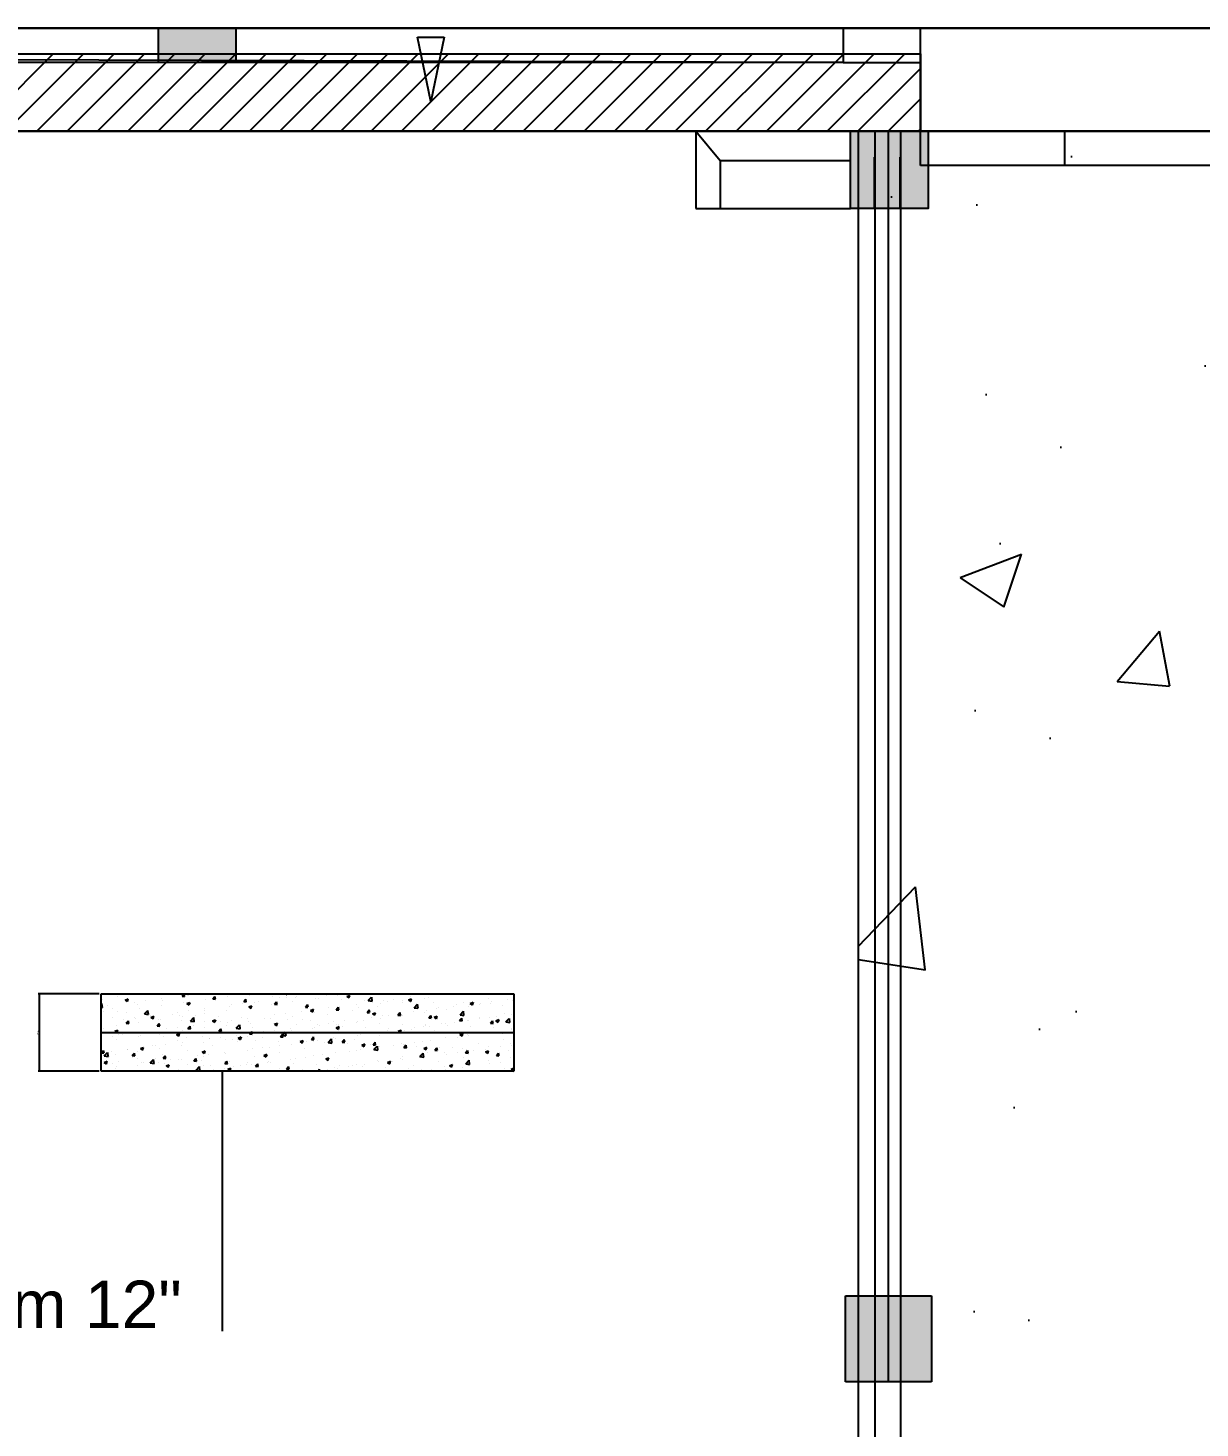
# Model space of a CAD drawing. Header units: inches. Extents: x -90 to 2036, y -33 to 3377.
# Drawn here: x 1428.1 to 1696.4, y 3057.1 to 3377.5 of the extents above; entities that cross this region are included whole.
import ezdxf

# ---------------------------------------------------------------- set-up
doc = ezdxf.new("R2010")
doc.units = ezdxf.units.IN
doc.header["$MEASUREMENT"] = 0
doc.layers.get('0').update_dxf_attribs({"color": 8, "linetype": 'CONTINUOUS'})
doc.layers.add('First floor Utility', color=69, linetype='CONTINUOUS')
doc.styles.add('style2', font='arial.ttf', dxfattribs={"height": 9})
doc.styles.add('style5', font='ARIALN.TTF')

msp = doc.modelspace()

# ---------------------------------------------------------------- hatches: boundary and pattern name
h = msp.add_hatch()
h.set_pattern_fill('AR-CONC', color=8, scale=0.787402, style=0)
h.set_pattern_definition([(50, (-683.26, -2338.07), (143.4525, -12.5505), [15, -165]), (355, (-683.26, -2338.07), (-27.7503, 150.4383), [12, -132]), (100.451, (-671.3, -2339.11), (115.7028, 137.8872), [12.748, -140.2283]), (46.1842, (-683.26, -2298.07), (213.448, -33.104), [22.5, -247.5]), (96.6356, (-665.47, -2300.83), (186.9325, 194.823), [19.122, -210.3425]), (351.184, (-683.26, -2298.07), (186.933, 194.823), [18, -198]), (21, (-663.26, -2308.07), (119.3818, -80.524), [15, -165]), (326, (-663.26, -2308.07), (48.663, 145.03), [12, -132]), (71.4514, (-653.31, -2314.78), (168.0445, 64.5062), [12.748, -140.2283]), (37.5, (-683.257, -2338.067), (2.43197, 66.57877), [0, -130.4, 0, -134, 0, -132.5]), (7.5, (-683.26, -2338.07), (52.6139, 78.88234), [0, -76.4, 0, -127.4, 0, -50.5]), (327.5, (-727.857, -2338.067), (106.76425, -4.5108), [0, -50, 0, -156, 0, -207]), (317.5, (-747.86, -2338.07), (116.6372, 20.0209), [0, -65, 0, -103.6, 0, -147])])
h.paths.add_polyline_path([(1941, 3353.84), (1618.14, 3353.84), (1618.14, 2800.9), (1941, 2800.9)])
at = {"layer": 'First floor Utility', "linetype": 'Continuous'}
for points in [[(1457.97, 3377.45), (1457.97, 3369.57), (1475.68, 3369.57), (1475.68, 3377.45)], [(1634.13, 3353.83), (1616.41, 3353.83), (1616.41, 3336.12), (1634.13, 3336.12)], [(1615.21, 3087.35), (1615.21, 3067.66), (1634.9, 3067.66), (1634.9, 3087.35)], [(1615.21, 3087.35), (1615.21, 3067.66), (1634.9, 3067.66), (1634.9, 3087.35)]]:
    msp.add_hatch(color=253, dxfattribs=at).paths.add_polyline_path(points)

# ---------------------------------------------------------------- linework, layer by layer
at = {"color": 8}
for p, q in [((1618.14, 3353.84, -186.52), (1618.14, 2800.9, -186.52)), ((1618.14, 3353.84, -187.73), (1618.14, 2800.9, -187.73)), ((1618.14, 3353.84, -188.94), (1618.14, 2800.9, -188.94)), ((1618.14, 3353.84, -190.16), (1618.14, 2800.9, -190.16)), ((1618.14, 3353.84, -191.37), (1618.14, 2800.9, -191.37)), ((1618.14, 3353.84, -192.58), (1618.14, 2800.9, -192.58)), ((1618.14, 3353.84, -193.79), (1618.14, 2800.9, -193.79)), ((1618.14, 3353.84, -195.01), (1618.14, 2800.9, -195.01)), ((1618.14, 3353.84, -196.22), (1618.14, 2800.9, -196.22)), ((1941, 3353.84, 9.7), (1618.14, 3353.84, 9.7))]:
    msp.add_line(p, q, dxfattribs=at)
for elevation in [-185.31, -196.85, -185.31, -196.85]:
    msp.add_lwpolyline([(1618.14, 2800.9), (1941, 2800.9), (1941, 3353.84), (1618.14, 3353.84)], close=True, dxfattribs=dict(at, elevation=elevation))
at = {"layer": 'First floor Utility', "color": 253, "linetype": 'Continuous'}
for p, q in [((17.69, 3377.46, -409.45), (1964.62, 3377.46, -409.45)), ((1002.24, 3377.45, -409.45), (1941, 3377.45, -409.45)), ((1400.22, 3377.45, -409.45), (1614.71, 3377.45, -409.45)), ((1457.97, 3377.45, -409.45), (1475.68, 3377.45, -409.45)), ((1457.97, 3369.57, -409.45), (1457.97, 3377.45, -409.45)), ((1475.68, 3377.45, -409.45), (1475.68, 3369.57, -409.45)), ((1614.71, 3377.45, -409.45), (1614.71, 3369.57, -409.45)), ((1632.43, 3353.83, -409.45), (1632.43, 3377.45, -409.45)), ((1520.36, 3360.65, -409.45), (1517.31, 3375.35, -409.45)), ((1517.31, 3375.35, -409.45), (1523.4, 3375.35, -409.45)), ((1523.4, 3375.35, -409.45), (1520.36, 3360.65, -409.45)), ((47.22, 3371.54, -409.45), (1632.43, 3371.54, -409.45)), ((984.52, 3371.54, -409.45), (1632.43, 3369.57, -409.45)), ((1416.2, 3353.84, -409.45), (1433.91, 3371.55, -409.45)), ((1423.16, 3353.84, -409.45), (1440.87, 3371.55, -409.45)), ((1430.12, 3353.84, -409.45), (1447.83, 3371.55, -409.45)), ((1437.08, 3353.84, -409.45), (1454.79, 3371.55, -409.45)), ((1444.04, 3353.84, -409.45), (1461.75, 3371.55, -409.45)), ((1451, 3353.84, -409.45), (1468.71, 3371.55, -409.45)), ((1457.96, 3353.84, -409.45), (1475.67, 3371.55, -409.45)), ((1464.92, 3353.84, -409.45), (1482.63, 3371.55, -409.45)), ((1471.88, 3353.84, -409.45), (1489.59, 3371.55, -409.45)), ((1478.84, 3353.84, -409.45), (1496.55, 3371.55, -409.45)), ((1485.8, 3353.84, -409.45), (1503.51, 3371.55, -409.45)), ((1492.76, 3353.84, -409.45), (1510.47, 3371.55, -409.45)), ((1499.71, 3353.84, -409.45), (1517.42, 3371.55, -409.45)), ((1506.67, 3353.84, -409.45), (1524.38, 3371.55, -409.45)), ((1513.63, 3353.84, -409.45), (1531.34, 3371.55, -409.45)), ((1520.59, 3353.84, -409.45), (1538.3, 3371.55, -409.45)), ((1527.55, 3353.84, -409.45), (1545.26, 3371.55, -409.45)), ((1534.51, 3353.84, -409.45), (1552.22, 3371.55, -409.45)), ((1541.47, 3353.84, -409.45), (1559.18, 3371.55, -409.45)), ((1548.43, 3353.84, -409.45), (1566.14, 3371.55, -409.45)), ((1555.39, 3353.84, -409.45), (1573.1, 3371.55, -409.45)), ((1562.35, 3353.84, -409.45), (1580.06, 3371.55, -409.45)), ((1569.31, 3353.84, -409.45), (1587.02, 3371.55, -409.45)), ((1576.27, 3353.84, -409.45), (1593.98, 3371.55, -409.45)), ((1583.23, 3353.84, -409.45), (1600.94, 3371.55, -409.45)), ((1590.19, 3353.84, -409.45), (1607.9, 3371.55, -409.45)), ((1597.15, 3353.84, -409.45), (1614.86, 3371.55, -409.45)), ((1604.11, 3353.84, -409.45), (1621.82, 3371.55, -409.45)), ((1611.07, 3353.84, -409.45), (1628.78, 3371.55, -409.45)), ((1632.43, 3371.54, -409.45), (1632.43, 3353.83, -409.45)), ((1614.71, 3369.57, -409.45), (1400.22, 3369.57, -409.45)), ((1475.68, 3369.57, -409.45), (1457.97, 3369.57, -409.45)), ((1614.71, 3369.57, -409.45), (1632.43, 3369.57, -409.45)), ((1618.03, 3353.84, -409.45), (1632.37, 3368.17, -409.45)), ((1624.99, 3353.84, -409.45), (1632.37, 3361.22, -409.45)), ((1520.36, 3360.65, -409.45), (1520.36, 3360.65, -409.45)), ((47.22, 3353.84, -409.45), (1941, 3353.84, -409.45)), ((1632.43, 3353.83, -409.45), (47.22, 3353.83, -409.45)), ((1580.98, 3353.83, -409.45), (1580.98, 3336.12, -409.45)), ((1616.41, 3353.83, -409.45), (1580.98, 3353.83, -409.45)), ((1580.98, 3353.83, -409.45), (1586.56, 3347.17, -409.45)), ((1616.41, 3336.12, -409.45), (1616.41, 3353.83, -409.45)), ((1622.04, 2927.08, -409.45), (1622.04, 3353.83, -409.45)), ((1625.05, 3067.89, -409.45), (1625.05, 3353.83, -409.45)), ((1627.94, 2927.08, -409.45), (1627.94, 3353.83, -409.45)), ((1631.95, 3353.84, -409.45), (1632.37, 3354.26, -409.45)), ((1632.43, 3353.83, -409.45), (1769.28, 3353.83, -409.45)), ((1632.43, 3345.96, -409.45), (1632.43, 3353.83, -409.45)), ((1665.42, 3345.96, -409.45), (1665.42, 3353.83, -409.45)), ((1586.56, 3347.17, -409.45), (1616.41, 3347.17, -409.45)), ((1586.56, 3347.17, -409.45), (1586.56, 3336.12, -409.45)), ((1621.86, 3336.12, -409.45), (1621.86, 3347.93, -409.45)), ((1627.76, 3336.12, -409.45), (1627.76, 3347.93, -409.45)), ((1769.28, 3345.96, -409.45), (1632.43, 3345.96, -409.45)), ((1580.98, 3336.12, -409.45), (1616.41, 3336.12, -409.45)), ((1444.4, 3156.45, -409.45), (1430.48, 3156.45, -409.45)), ((1430.72, 3156.21, -409.45), (1430.72, 3138.97, -409.45)), ((1444.87, 3156.45, -409.45), (1539.36, 3156.45, -409.45)), ((1444.87, 3138.73, -409.45), (1444.87, 3156.45, -409.45)), ((1450.84, 3156.17, -409.45), (1450.84, 3156.17, -409.45)), ((1453.73, 3156.41, -409.45), (1453.73, 3156.41, -409.45)), ((1456.89, 3156.45, -409.45), (1456.91, 3156.45, -409.45)), ((1456.92, 3156.44, -409.45), (1456.92, 3156.45, -409.45)), ((1463.38, 3155.88, -409.45), (1463.85, 3156.44, -409.45)), ((1463.38, 3155.88, -409.45), (1463.97, 3155.83, -409.45)), ((1463.98, 3155.82, -409.45), (1463.87, 3156.44, -409.45)), ((1464.68, 3155.98, -409.45), (1464.68, 3155.98, -409.45)), ((1464.97, 3156.14, -409.45), (1464.97, 3156.14, -409.45)), ((1470.44, 3155.26, -409.45), (1470.91, 3155.83, -409.45)), ((1471.04, 3155.21, -409.45), (1470.92, 3155.82, -409.45)), ((1473.63, 3156.32, -409.45), (1473.63, 3156.32, -409.45)), ((1473.72, 3155.83, -409.45), (1473.72, 3155.83, -409.45)), ((1478.88, 3156.1, -409.45), (1478.88, 3156.1, -409.45)), ((1484.14, 3155.88, -409.45), (1484.14, 3155.88, -409.45)), ((1487.15, 3156.45, -409.45), (1487.41, 3156.27, -409.45)), ((1487.43, 3156.26, -409.45), (1487.49, 3156.45, -409.45)), ((1489.66, 3155.85, -409.45), (1489.66, 3155.85, -409.45)), ((1493.39, 3156.34, -409.45), (1493.39, 3156.34, -409.45)), ((1495.98, 3156.45, -409.45), (1496.38, 3156.38, -409.45)), ((1496.39, 3156.38, -409.45), (1496.38, 3156.45, -409.45)), ((1498.9, 3156.04, -409.45), (1498.9, 3156.04, -409.45)), ((1501.07, 3155.81, -409.45), (1501.76, 3156.07, -409.45)), ((1501.07, 3155.81, -409.45), (1501.56, 3155.48, -409.45)), ((1501.57, 3155.48, -409.45), (1501.77, 3156.07, -409.45)), ((1524, 3156.2, -409.45), (1524, 3156.2, -409.45)), ((1539.27, 3156.32, -409.45), (1539.27, 3156.32, -409.45)), ((1539.36, 3156.45, -409.45), (1539.36, 3138.73, -409.45)), ((1444.87, 3154.06, -409.45), (1445.05, 3154.25, -409.45)), ((1444.87, 3153.36, -409.45), (1445.16, 3153.31, -409.45)), ((1445.17, 3153.31, -409.45), (1445.06, 3154.24, -409.45)), ((1445.1, 3155.18, -409.45), (1445.1, 3155.18, -409.45)), ((1446.35, 3153.69, -409.45), (1446.35, 3153.69, -409.45)), ((1447.46, 3153.02, -409.45), (1447.46, 3153.02, -409.45)), ((1448.67, 3155.72, -409.45), (1448.67, 3155.72, -409.45)), ((1450.37, 3155, -409.45), (1451.05, 3155.26, -409.45)), ((1450.37, 3155, -409.45), (1450.86, 3154.67, -409.45)), ((1450.87, 3154.67, -409.45), (1451.07, 3155.26, -409.45)), ((1452.56, 3154.51, -409.45), (1452.56, 3154.51, -409.45)), ((1453.2, 3154.01, -409.45), (1453.2, 3154.01, -409.45)), ((1453.61, 3153.14, -409.45), (1453.61, 3153.14, -409.45)), ((1454.79, 3151.82, -409.45), (1455.56, 3152.62, -409.45)), ((1455.03, 3154.84, -409.45), (1455.03, 3154.84, -409.45)), ((1455.68, 3151.68, -409.45), (1455.57, 3152.61, -409.45)), ((1458.58, 3153.77, -409.45), (1458.58, 3153.77, -409.45)), ((1458.76, 3155.33, -409.45), (1458.76, 3155.33, -409.45)), ((1458.94, 3154.99, -409.45), (1458.94, 3154.99, -409.45)), ((1463.69, 3154.5, -409.45), (1463.69, 3154.5, -409.45)), ((1464.51, 3154.21, -409.45), (1465.2, 3154.48, -409.45)), ((1464.51, 3154.21, -409.45), (1465, 3153.88, -409.45)), ((1465.01, 3153.88, -409.45), (1465.21, 3154.47, -409.45)), ((1468.57, 3153.08, -409.45), (1468.57, 3153.08, -409.45)), ((1468.74, 3155.2, -409.45), (1468.74, 3155.2, -409.45)), ((1470.44, 3155.26, -409.45), (1471.03, 3155.21, -409.45)), ((1474.18, 3153.52, -409.45), (1474.18, 3153.52, -409.45)), ((1474.79, 3153.9, -409.45), (1474.79, 3153.9, -409.45)), ((1477.25, 3154.22, -409.45), (1477.25, 3154.22, -409.45)), ((1477.5, 3154.64, -409.45), (1477.97, 3155.21, -409.45)), ((1477.5, 3154.64, -409.45), (1478.09, 3154.59, -409.45)), ((1478.1, 3154.59, -409.45), (1477.98, 3155.21, -409.45)), ((1478.66, 3153.42, -409.45), (1479.34, 3153.69, -409.45)), ((1478.66, 3153.42, -409.45), (1479.15, 3153.09, -409.45)), ((1478.71, 3153.29, -409.45), (1478.71, 3153.29, -409.45)), ((1479.16, 3153.09, -409.45), (1479.36, 3153.68, -409.45)), ((1479.92, 3154.5, -409.45), (1479.92, 3154.5, -409.45)), ((1480.98, 3154.71, -409.45), (1480.98, 3154.71, -409.45)), ((1483.76, 3153.98, -409.45), (1483.76, 3153.98, -409.45)), ((1484.56, 3154.03, -409.45), (1485.03, 3154.59, -409.45)), ((1484.56, 3154.03, -409.45), (1485.15, 3153.97, -409.45)), ((1485.16, 3153.97, -409.45), (1485.04, 3154.59, -409.45)), ((1485.66, 3155.49, -409.45), (1485.66, 3155.49, -409.45)), ((1487.2, 3155.53, -409.45), (1487.2, 3155.53, -409.45)), ((1488.73, 3154.61, -409.45), (1488.73, 3154.61, -409.45)), ((1489.39, 3155.66, -409.45), (1489.39, 3155.66, -409.45)), ((1491.62, 3153.41, -409.45), (1492.09, 3153.97, -409.45)), ((1491.62, 3153.41, -409.45), (1492.21, 3153.36, -409.45)), ((1492.22, 3153.35, -409.45), (1492.1, 3153.97, -409.45)), ((1492.8, 3152.63, -409.45), (1493.49, 3152.9, -409.45)), ((1492.8, 3152.63, -409.45), (1493.29, 3152.3, -409.45)), ((1493.3, 3152.3, -409.45), (1493.5, 3152.9, -409.45)), ((1493.85, 3155.35, -409.45), (1493.85, 3155.35, -409.45)), ((1494.65, 3155.44, -409.45), (1494.65, 3155.44, -409.45)), ((1497.02, 3153.28, -409.45), (1497.02, 3153.28, -409.45)), ((1498.68, 3152.79, -409.45), (1499.15, 3153.36, -409.45)), ((1498.68, 3152.79, -409.45), (1499.27, 3152.74, -409.45)), ((1498.78, 3152.77, -409.45), (1498.78, 3152.77, -409.45)), ((1499.28, 3152.74, -409.45), (1499.16, 3153.35, -409.45)), ((1499.48, 3153.61, -409.45), (1499.48, 3153.61, -409.45)), ((1499.9, 3155.21, -409.45), (1499.9, 3155.21, -409.45)), ((1503.21, 3154.1, -409.45), (1503.21, 3154.1, -409.45)), ((1503.75, 3153.4, -409.45), (1503.75, 3153.4, -409.45)), ((1505.15, 3154.99, -409.45), (1505.15, 3154.99, -409.45)), ((1505.74, 3152.17, -409.45), (1506.21, 3152.74, -409.45)), ((1506.01, 3154.89, -409.45), (1506.77, 3155.69, -409.45)), ((1506.01, 3154.89, -409.45), (1506.88, 3154.76, -409.45)), ((1506.34, 3152.12, -409.45), (1506.22, 3152.74, -409.45)), ((1506.89, 3154.75, -409.45), (1506.79, 3155.69, -409.45)), ((1508.21, 3153.56, -409.45), (1508.21, 3153.56, -409.45)), ((1508.86, 3154.13, -409.45), (1508.86, 3154.13, -409.45)), ((1509.42, 3154.91, -409.45), (1509.42, 3154.91, -409.45)), ((1510.41, 3154.77, -409.45), (1510.41, 3154.77, -409.45)), ((1511.89, 3155.24, -409.45), (1511.89, 3155.24, -409.45)), ((1513.92, 3154.83, -409.45), (1513.92, 3154.83, -409.45)), ((1513.95, 3154.54, -409.45), (1513.95, 3154.54, -409.45)), ((1515.22, 3155.02, -409.45), (1515.9, 3155.29, -409.45)), ((1515.22, 3155.02, -409.45), (1515.7, 3154.69, -409.45)), ((1515.62, 3155.73, -409.45), (1515.62, 3155.73, -409.45)), ((1515.66, 3154.55, -409.45), (1515.66, 3154.55, -409.45)), ((1515.72, 3154.69, -409.45), (1515.92, 3155.28, -409.45)), ((1516.51, 3153.26, -409.45), (1517.28, 3154.06, -409.45)), ((1516.51, 3153.26, -409.45), (1517.39, 3153.13, -409.45)), ((1517.4, 3153.12, -409.45), (1517.29, 3154.06, -409.45)), ((1518.89, 3155.46, -409.45), (1518.89, 3155.46, -409.45)), ((1519.24, 3152.67, -409.45), (1519.24, 3152.67, -409.45)), ((1519.69, 3155.53, -409.45), (1519.69, 3155.53, -409.45)), ((1520.92, 3154.33, -409.45), (1520.92, 3154.33, -409.45)), ((1521.71, 3152.99, -409.45), (1521.71, 3152.99, -409.45)), ((1522.05, 3153.37, -409.45), (1522.05, 3153.37, -409.45)), ((1523.88, 3152.92, -409.45), (1523.88, 3152.92, -409.45)), ((1525.43, 3153.48, -409.45), (1525.43, 3153.48, -409.45)), ((1526.17, 3154.1, -409.45), (1526.17, 3154.1, -409.45)), ((1527.79, 3154.35, -409.45), (1527.79, 3154.35, -409.45)), ((1528.93, 3153.61, -409.45), (1528.93, 3153.61, -409.45)), ((1529.36, 3154.23, -409.45), (1530.05, 3154.5, -409.45)), ((1529.36, 3154.23, -409.45), (1529.85, 3153.9, -409.45)), ((1529.86, 3153.9, -409.45), (1530.06, 3154.49, -409.45)), ((1531.43, 3153.88, -409.45), (1531.43, 3153.88, -409.45)), ((1531.65, 3154.3, -409.45), (1531.65, 3154.3, -409.45)), ((1533.53, 3155.34, -409.45), (1533.53, 3155.34, -409.45)), ((1533.91, 3154.24, -409.45), (1533.91, 3154.24, -409.45)), ((1534.11, 3154.62, -409.45), (1534.11, 3154.62, -409.45)), ((1536.68, 3153.66, -409.45), (1536.68, 3153.66, -409.45)), ((1537.84, 3155.11, -409.45), (1537.84, 3155.11, -409.45)), ((1539.02, 3154.98, -409.45), (1539.02, 3154.98, -409.45)), ((1445.44, 3152.4, -409.45), (1445.44, 3152.4, -409.45)), ((1447.52, 3151.08, -409.45), (1447.52, 3151.08, -409.45)), ((1448.55, 3152.44, -409.45), (1448.55, 3152.44, -409.45)), ((1449.98, 3150.63, -409.45), (1449.98, 3150.63, -409.45)), ((1450.63, 3149.71, -409.45), (1451.1, 3150.28, -409.45)), ((1450.63, 3149.71, -409.45), (1451.21, 3149.66, -409.45)), ((1450.7, 3152.18, -409.45), (1450.7, 3152.18, -409.45)), ((1451.23, 3149.66, -409.45), (1451.11, 3150.27, -409.45)), ((1451.22, 3149.58, -409.45), (1451.22, 3149.58, -409.45)), ((1452.44, 3150.95, -409.45), (1452.44, 3150.95, -409.45)), ((1452.77, 3150.86, -409.45), (1452.77, 3150.86, -409.45)), ((1453.49, 3149.86, -409.45), (1453.49, 3149.86, -409.45)), ((1454.79, 3151.82, -409.45), (1455.67, 3151.68, -409.45)), ((1455.95, 3151.96, -409.45), (1455.95, 3151.96, -409.45)), ((1456.17, 3151.44, -409.45), (1456.17, 3151.44, -409.45)), ((1456.24, 3151.04, -409.45), (1456.93, 3151.3, -409.45)), ((1456.24, 3151.04, -409.45), (1456.73, 3150.71, -409.45)), ((1456.74, 3150.7, -409.45), (1456.94, 3151.3, -409.45)), ((1456.96, 3150.56, -409.45), (1456.96, 3150.56, -409.45)), ((1457.68, 3149.09, -409.45), (1458.16, 3149.66, -409.45)), ((1458.03, 3150.64, -409.45), (1458.03, 3150.64, -409.45)), ((1458.28, 3149.04, -409.45), (1458.17, 3149.66, -409.45)), ((1458.46, 3150.49, -409.45), (1458.46, 3150.49, -409.45)), ((1461.2, 3151.74, -409.45), (1461.2, 3151.74, -409.45)), ((1462.38, 3152.26, -409.45), (1462.38, 3152.26, -409.45)), ((1462.7, 3151.55, -409.45), (1462.7, 3151.55, -409.45)), ((1463.28, 3150.42, -409.45), (1463.28, 3150.42, -409.45)), ((1463.57, 3151.23, -409.45), (1463.57, 3151.23, -409.45)), ((1464.85, 3152.59, -409.45), (1464.85, 3152.59, -409.45)), ((1465.29, 3150.19, -409.45), (1466.06, 3150.99, -409.45)), ((1465.29, 3150.19, -409.45), (1466.17, 3150.06, -409.45)), ((1466.18, 3150.05, -409.45), (1466.07, 3150.99, -409.45)), ((1466.46, 3151.52, -409.45), (1466.46, 3151.52, -409.45)), ((1468.44, 3152.53, -409.45), (1468.44, 3152.53, -409.45)), ((1468.53, 3150.19, -409.45), (1468.53, 3150.19, -409.45)), ((1468.63, 3151.92, -409.45), (1468.63, 3151.92, -409.45)), ((1470.39, 3150.25, -409.45), (1471.07, 3150.51, -409.45)), ((1470.39, 3150.25, -409.45), (1470.88, 3149.92, -409.45)), ((1470.89, 3149.92, -409.45), (1471.09, 3150.51, -409.45)), ((1471.71, 3151.29, -409.45), (1471.71, 3151.29, -409.45)), ((1472.2, 3150.01, -409.45), (1472.2, 3150.01, -409.45)), ((1473.6, 3152.55, -409.45), (1473.6, 3152.55, -409.45)), ((1473.79, 3149.97, -409.45), (1473.79, 3149.97, -409.45)), ((1474.67, 3150.34, -409.45), (1474.67, 3150.34, -409.45)), ((1476.97, 3151.07, -409.45), (1476.97, 3151.07, -409.45)), ((1478.39, 3150.83, -409.45), (1478.39, 3150.83, -409.45)), ((1478.59, 3150.01, -409.45), (1478.59, 3150.01, -409.45)), ((1479.04, 3149.75, -409.45), (1479.04, 3149.75, -409.45)), ((1482.22, 3150.85, -409.45), (1482.22, 3150.85, -409.45)), ((1483.64, 3150.71, -409.45), (1483.64, 3150.71, -409.45)), ((1484.3, 3149.53, -409.45), (1484.3, 3149.53, -409.45)), ((1484.53, 3149.46, -409.45), (1485.22, 3149.72, -409.45)), ((1484.53, 3149.46, -409.45), (1485.02, 3149.13, -409.45)), ((1484.61, 3151.65, -409.45), (1484.61, 3151.65, -409.45)), ((1485.03, 3149.13, -409.45), (1485.23, 3149.72, -409.45)), ((1485.25, 3149.62, -409.45), (1485.25, 3149.62, -409.45)), ((1487.07, 3151.97, -409.45), (1487.07, 3151.97, -409.45)), ((1487.48, 3150.63, -409.45), (1487.48, 3150.63, -409.45)), ((1488.61, 3151.34, -409.45), (1488.61, 3151.34, -409.45)), ((1490.8, 3152.46, -409.45), (1490.8, 3152.46, -409.45)), ((1490.99, 3150.6, -409.45), (1490.99, 3150.6, -409.45)), ((1492.73, 3150.41, -409.45), (1492.73, 3150.41, -409.45)), ((1493.73, 3152.07, -409.45), (1493.73, 3152.07, -409.45)), ((1494.43, 3149.4, -409.45), (1494.43, 3149.4, -409.45)), ((1496.73, 3151.59, -409.45), (1496.73, 3151.59, -409.45)), ((1496.89, 3149.72, -409.45), (1496.89, 3149.72, -409.45)), ((1497.98, 3150.18, -409.45), (1497.98, 3150.18, -409.45)), ((1498.66, 3149.49, -409.45), (1498.66, 3149.49, -409.45)), ((1499.09, 3149.42, -409.45), (1499.09, 3149.42, -409.45)), ((1500.62, 3150.21, -409.45), (1500.62, 3150.21, -409.45)), ((1502.47, 3152.57, -409.45), (1502.47, 3152.57, -409.45)), ((1503.24, 3149.96, -409.45), (1503.24, 3149.96, -409.45)), ((1503.63, 3150.12, -409.45), (1503.63, 3150.12, -409.45)), ((1504.83, 3150.41, -409.45), (1504.83, 3150.41, -409.45)), ((1505.74, 3152.17, -409.45), (1506.33, 3152.12, -409.45)), ((1506.84, 3151.03, -409.45), (1506.84, 3151.03, -409.45)), ((1506.95, 3151.85, -409.45), (1507.63, 3152.11, -409.45)), ((1506.95, 3151.85, -409.45), (1507.44, 3151.52, -409.45)), ((1507.45, 3151.51, -409.45), (1507.65, 3152.11, -409.45)), ((1508.49, 3149.74, -409.45), (1508.49, 3149.74, -409.45)), ((1508.74, 3150.86, -409.45), (1508.74, 3150.86, -409.45)), ((1509.3, 3151.36, -409.45), (1509.3, 3151.36, -409.45)), ((1510.57, 3151.4, -409.45), (1510.57, 3151.4, -409.45)), ((1512.8, 3151.56, -409.45), (1513.27, 3152.12, -409.45)), ((1512.8, 3151.56, -409.45), (1513.38, 3151.5, -409.45)), ((1513.03, 3151.85, -409.45), (1513.03, 3151.85, -409.45)), ((1513.4, 3151.5, -409.45), (1513.28, 3152.12, -409.45)), ((1513.75, 3149.52, -409.45), (1513.75, 3149.52, -409.45)), ((1513.8, 3151.55, -409.45), (1513.8, 3151.55, -409.45)), ((1516.31, 3152.38, -409.45), (1516.31, 3152.38, -409.45)), ((1518.77, 3152.18, -409.45), (1518.77, 3152.18, -409.45)), ((1519.86, 3150.94, -409.45), (1520.33, 3151.5, -409.45)), ((1519.86, 3150.94, -409.45), (1520.44, 3150.89, -409.45)), ((1520.46, 3150.88, -409.45), (1520.34, 3151.5, -409.45)), ((1521.09, 3151.06, -409.45), (1521.78, 3151.32, -409.45)), ((1521.09, 3151.06, -409.45), (1521.58, 3150.73, -409.45)), ((1521.59, 3150.73, -409.45), (1521.79, 3151.32, -409.45)), ((1522.85, 3149.6, -409.45), (1522.85, 3149.6, -409.45)), ((1523.76, 3149.64, -409.45), (1523.76, 3149.64, -409.45)), ((1525.81, 3149.92, -409.45), (1525.81, 3149.92, -409.45)), ((1526.92, 3150.32, -409.45), (1527.39, 3150.89, -409.45)), ((1526.92, 3150.32, -409.45), (1527.5, 3150.27, -409.45)), ((1527.02, 3151.63, -409.45), (1527.78, 3152.43, -409.45)), ((1527.02, 3151.63, -409.45), (1527.89, 3151.5, -409.45)), ((1527.52, 3150.27, -409.45), (1527.4, 3150.88, -409.45)), ((1527.9, 3151.49, -409.45), (1527.79, 3152.43, -409.45)), ((1528.81, 3150.34, -409.45), (1528.81, 3150.34, -409.45)), ((1529.06, 3150.42, -409.45), (1529.06, 3150.42, -409.45)), ((1531.53, 3150.74, -409.45), (1531.53, 3150.74, -409.45)), ((1531.55, 3150.91, -409.45), (1531.55, 3150.91, -409.45)), ((1533.79, 3150.97, -409.45), (1533.79, 3150.97, -409.45)), ((1533.98, 3149.7, -409.45), (1534.45, 3150.27, -409.45)), ((1533.98, 3149.7, -409.45), (1534.56, 3149.65, -409.45)), ((1534.58, 3149.65, -409.45), (1534.46, 3150.27, -409.45)), ((1535.24, 3150.27, -409.45), (1535.92, 3150.53, -409.45)), ((1535.24, 3150.27, -409.45), (1535.72, 3149.94, -409.45)), ((1535.25, 3151.23, -409.45), (1535.25, 3151.23, -409.45)), ((1535.74, 3149.94, -409.45), (1535.94, 3150.53, -409.45)), ((1537.29, 3151.89, -409.45), (1537.29, 3151.89, -409.45)), ((1537.52, 3150, -409.45), (1538.29, 3150.8, -409.45)), ((1537.52, 3150, -409.45), (1538.4, 3149.87, -409.45)), ((1538.41, 3149.86, -409.45), (1538.3, 3150.8, -409.45)), ((1538.9, 3151.7, -409.45), (1538.9, 3151.7, -409.45)), ((1444.87, 3147.59, -409.45), (1539.36, 3147.59, -409.45)), ((1445.48, 3148.59, -409.45), (1445.48, 3148.59, -409.45)), ((1447.39, 3146.75, -409.45), (1447.39, 3146.75, -409.45)), ((1447.97, 3147.86, -409.45), (1448.66, 3148.13, -409.45)), ((1447.97, 3147.86, -409.45), (1448.38, 3147.59, -409.45)), ((1448.38, 3147.59, -409.45), (1448.46, 3147.53, -409.45)), ((1448.43, 3149.17, -409.45), (1448.43, 3149.17, -409.45)), ((1448.47, 3147.53, -409.45), (1448.49, 3147.59, -409.45)), ((1448.49, 3147.59, -409.45), (1448.67, 3148.12, -409.45)), ((1448.74, 3147.18, -409.45), (1448.74, 3147.18, -409.45)), ((1449.85, 3147.07, -409.45), (1449.85, 3147.07, -409.45)), ((1453.37, 3146.58, -409.45), (1453.37, 3146.58, -409.45)), ((1453.58, 3147.56, -409.45), (1453.58, 3147.56, -409.45)), ((1453.99, 3146.96, -409.45), (1453.99, 3146.96, -409.45)), ((1457.68, 3149.09, -409.45), (1458.27, 3149.04, -409.45)), ((1458.34, 3147.21, -409.45), (1458.34, 3147.21, -409.45)), ((1459.25, 3146.73, -409.45), (1459.25, 3146.73, -409.45)), ((1459.79, 3148.38, -409.45), (1459.79, 3148.38, -409.45)), ((1462.12, 3147.07, -409.45), (1462.8, 3147.34, -409.45)), ((1462.12, 3147.07, -409.45), (1462.61, 3146.74, -409.45)), ((1462.26, 3148.7, -409.45), (1462.26, 3148.7, -409.45)), ((1462.62, 3146.74, -409.45), (1462.82, 3147.34, -409.45)), ((1463.45, 3147.95, -409.45), (1463.45, 3147.95, -409.45)), ((1464.5, 3146.51, -409.45), (1464.5, 3146.51, -409.45)), ((1464.74, 3148.48, -409.45), (1465.22, 3149.04, -409.45)), ((1464.74, 3148.48, -409.45), (1465.33, 3148.42, -409.45)), ((1465.34, 3148.42, -409.45), (1465.23, 3149.04, -409.45)), ((1465.99, 3149.2, -409.45), (1465.99, 3149.2, -409.45)), ((1468.03, 3146.66, -409.45), (1468.03, 3146.66, -409.45)), ((1468.51, 3148.64, -409.45), (1468.51, 3148.64, -409.45)), ((1469.75, 3146.29, -409.45), (1469.75, 3146.29, -409.45)), ((1471.8, 3147.86, -409.45), (1472.28, 3148.42, -409.45)), ((1471.8, 3147.86, -409.45), (1472.39, 3147.81, -409.45)), ((1472.08, 3146.46, -409.45), (1472.08, 3146.46, -409.45)), ((1472.4, 3147.8, -409.45), (1472.29, 3148.42, -409.45)), ((1473.48, 3149.27, -409.45), (1473.48, 3149.27, -409.45)), ((1473.77, 3147.64, -409.45), (1473.77, 3147.64, -409.45)), ((1475.8, 3148.56, -409.45), (1476.57, 3149.36, -409.45)), ((1475.8, 3148.56, -409.45), (1476.67, 3148.43, -409.45)), ((1475.8, 3146.95, -409.45), (1475.8, 3146.95, -409.45)), ((1476.26, 3146.29, -409.45), (1476.95, 3146.55, -409.45)), ((1476.26, 3146.29, -409.45), (1476.75, 3145.96, -409.45)), ((1476.69, 3148.42, -409.45), (1476.58, 3149.36, -409.45)), ((1476.76, 3145.95, -409.45), (1476.96, 3146.55, -409.45)), ((1478.47, 3146.74, -409.45), (1478.47, 3146.74, -409.45)), ((1478.86, 3147.24, -409.45), (1479.16, 3147.59, -409.45)), ((1478.86, 3147.24, -409.45), (1479.45, 3147.19, -409.45)), ((1479.16, 3147.59, -409.45), (1479.34, 3147.81, -409.45)), ((1479.39, 3147.59, -409.45), (1479.35, 3147.8, -409.45)), ((1479.46, 3147.19, -409.45), (1479.39, 3147.59, -409.45)), ((1479.51, 3148.63, -409.45), (1479.51, 3148.63, -409.45)), ((1481.87, 3146.47, -409.45), (1481.87, 3146.47, -409.45)), ((1482.02, 3147.77, -409.45), (1482.02, 3147.77, -409.45)), ((1483.52, 3147.43, -409.45), (1483.52, 3147.43, -409.45)), ((1484.48, 3148.09, -409.45), (1484.48, 3148.09, -409.45)), ((1485.92, 3146.62, -409.45), (1486.4, 3147.19, -409.45)), ((1485.92, 3146.62, -409.45), (1486.51, 3146.57, -409.45)), ((1486.3, 3146.93, -409.45), (1486.93, 3147.59, -409.45)), ((1486.3, 3146.93, -409.45), (1487.18, 3146.8, -409.45)), ((1486.52, 3146.57, -409.45), (1486.41, 3147.19, -409.45)), ((1486.93, 3147.59, -409.45), (1487.07, 3147.73, -409.45)), ((1487.1, 3147.59, -409.45), (1487.08, 3147.73, -409.45)), ((1487.19, 3146.79, -409.45), (1487.1, 3147.59, -409.45)), ((1487.61, 3147.45, -409.45), (1487.61, 3147.45, -409.45)), ((1488.21, 3148.58, -409.45), (1488.21, 3148.58, -409.45)), ((1488.49, 3148.06, -409.45), (1488.49, 3148.06, -409.45)), ((1489.55, 3149.31, -409.45), (1489.55, 3149.31, -409.45)), ((1492.98, 3146, -409.45), (1493.46, 3146.57, -409.45)), ((1493.35, 3148.44, -409.45), (1493.35, 3148.44, -409.45)), ((1493.58, 3145.95, -409.45), (1493.47, 3146.57, -409.45)), ((1493.61, 3148.8, -409.45), (1493.61, 3148.8, -409.45)), ((1494.8, 3149.08, -409.45), (1494.8, 3149.08, -409.45)), ((1498.03, 3146.33, -409.45), (1498.03, 3146.33, -409.45)), ((1498.54, 3146.21, -409.45), (1498.54, 3146.21, -409.45)), ((1498.68, 3148.67, -409.45), (1499.36, 3148.94, -409.45)), ((1498.68, 3148.67, -409.45), (1499.17, 3148.34, -409.45)), ((1499.18, 3148.34, -409.45), (1499.38, 3148.93, -409.45)), ((1500.06, 3148.86, -409.45), (1500.06, 3148.86, -409.45)), ((1503.51, 3146.84, -409.45), (1503.51, 3146.84, -409.45)), ((1504.25, 3147.15, -409.45), (1504.25, 3147.15, -409.45)), ((1505.31, 3148.64, -409.45), (1505.31, 3148.64, -409.45)), ((1506.71, 3147.47, -409.45), (1506.71, 3147.47, -409.45)), ((1508.59, 3146.97, -409.45), (1508.59, 3146.97, -409.45)), ((1508.62, 3147.58, -409.45), (1508.62, 3147.58, -409.45)), ((1510.44, 3147.97, -409.45), (1510.44, 3147.97, -409.45)), ((1510.57, 3148.42, -409.45), (1510.57, 3148.42, -409.45)), ((1512.82, 3147.88, -409.45), (1513.51, 3148.15, -409.45)), ((1512.82, 3147.88, -409.45), (1513.26, 3147.59, -409.45)), ((1513.26, 3147.59, -409.45), (1513.31, 3147.55, -409.45)), ((1513.32, 3147.55, -409.45), (1513.33, 3147.59, -409.45)), ((1513.33, 3147.59, -409.45), (1513.52, 3148.15, -409.45)), ((1513.68, 3148.27, -409.45), (1513.68, 3148.27, -409.45)), ((1514.33, 3147.95, -409.45), (1514.33, 3147.95, -409.45)), ((1515.82, 3148.2, -409.45), (1515.82, 3148.2, -409.45)), ((1516.65, 3148.78, -409.45), (1516.65, 3148.78, -409.45)), ((1518.65, 3148.9, -409.45), (1518.65, 3148.9, -409.45)), ((1519, 3149.3, -409.45), (1519, 3149.3, -409.45)), ((1519.12, 3149.11, -409.45), (1519.12, 3149.11, -409.45)), ((1520.07, 3148.94, -409.45), (1520.07, 3148.94, -409.45)), ((1521.08, 3147.97, -409.45), (1521.08, 3147.97, -409.45)), ((1523.64, 3146.37, -409.45), (1523.64, 3146.37, -409.45)), ((1524.25, 3149.07, -409.45), (1524.25, 3149.07, -409.45)), ((1526.33, 3147.75, -409.45), (1526.33, 3147.75, -409.45)), ((1526.47, 3146.54, -409.45), (1526.47, 3146.54, -409.45)), ((1526.97, 3147.1, -409.45), (1527.65, 3147.36, -409.45)), ((1526.97, 3147.1, -409.45), (1527.46, 3146.77, -409.45)), ((1527.47, 3146.76, -409.45), (1527.67, 3147.36, -409.45)), ((1528.69, 3147.06, -409.45), (1528.69, 3147.06, -409.45)), ((1528.94, 3146.86, -409.45), (1528.94, 3146.86, -409.45)), ((1529.51, 3148.85, -409.45), (1529.51, 3148.85, -409.45)), ((1531.58, 3147.53, -409.45), (1531.58, 3147.53, -409.45)), ((1532.66, 3147.35, -409.45), (1532.66, 3147.35, -409.45)), ((1533.67, 3147.69, -409.45), (1533.67, 3147.69, -409.45)), ((1534.76, 3148.63, -409.45), (1534.76, 3148.63, -409.45)), ((1536.84, 3147.31, -409.45), (1536.84, 3147.31, -409.45)), ((1538.78, 3148.43, -409.45), (1538.78, 3148.43, -409.45)), ((1538.88, 3148.17, -409.45), (1538.88, 3148.17, -409.45)), ((1444.93, 3142.92, -409.45), (1445.41, 3143.49, -409.45)), ((1445.53, 3142.87, -409.45), (1445.42, 3143.49, -409.45)), ((1445.59, 3142.23, -409.45), (1446.36, 3143.03, -409.45)), ((1446.48, 3142.09, -409.45), (1446.37, 3143.03, -409.45)), ((1447.26, 3143.19, -409.45), (1447.26, 3143.19, -409.45)), ((1448.31, 3145.89, -409.45), (1448.31, 3145.89, -409.45)), ((1450.81, 3143.7, -409.45), (1450.81, 3143.7, -409.45)), ((1450.99, 3143.68, -409.45), (1450.99, 3143.68, -409.45)), ((1453.25, 3143.31, -409.45), (1453.25, 3143.31, -409.45)), ((1453.85, 3143.9, -409.45), (1454.53, 3144.16, -409.45)), ((1453.85, 3143.9, -409.45), (1454.34, 3143.57, -409.45)), ((1454.35, 3143.57, -409.45), (1454.55, 3144.16, -409.45)), ((1456.55, 3144.69, -409.45), (1456.55, 3144.69, -409.45)), ((1457.2, 3144.5, -409.45), (1457.2, 3144.5, -409.45)), ((1458.22, 3143.94, -409.45), (1458.22, 3143.94, -409.45)), ((1459.67, 3144.82, -409.45), (1459.67, 3144.82, -409.45)), ((1462.29, 3145.67, -409.45), (1462.29, 3145.67, -409.45)), ((1463.33, 3144.67, -409.45), (1463.33, 3144.67, -409.45)), ((1463.4, 3145.31, -409.45), (1463.4, 3145.31, -409.45)), ((1464.65, 3143.51, -409.45), (1464.65, 3143.51, -409.45)), ((1467.99, 3143.11, -409.45), (1468.68, 3143.38, -409.45)), ((1467.99, 3143.11, -409.45), (1468.48, 3142.78, -409.45)), ((1468.39, 3145.37, -409.45), (1468.39, 3145.37, -409.45)), ((1468.49, 3142.78, -409.45), (1468.69, 3143.37, -409.45)), ((1469.61, 3146.13, -409.45), (1469.61, 3146.13, -409.45)), ((1470.39, 3144.5, -409.45), (1470.39, 3144.5, -409.45)), ((1473.21, 3143.07, -409.45), (1473.21, 3143.07, -409.45)), ((1473.36, 3146, -409.45), (1473.36, 3146, -409.45)), ((1475.01, 3146.07, -409.45), (1475.01, 3146.07, -409.45)), ((1476.13, 3145.48, -409.45), (1476.13, 3145.48, -409.45)), ((1478.35, 3143.46, -409.45), (1478.35, 3143.46, -409.45)), ((1479.43, 3143.88, -409.45), (1479.43, 3143.88, -409.45)), ((1480.26, 3145.85, -409.45), (1480.26, 3145.85, -409.45)), ((1481.89, 3144.21, -409.45), (1481.89, 3144.21, -409.45)), ((1483.4, 3144.15, -409.45), (1483.4, 3144.15, -409.45)), ((1485.52, 3145.62, -409.45), (1485.52, 3145.62, -409.45)), ((1485.62, 3144.7, -409.45), (1485.62, 3144.7, -409.45)), ((1485.63, 3143.02, -409.45), (1485.63, 3143.02, -409.45)), ((1488.37, 3144.78, -409.45), (1488.37, 3144.78, -409.45)), ((1490.41, 3145.5, -409.45), (1491.09, 3145.76, -409.45)), ((1490.41, 3145.5, -409.45), (1490.9, 3145.17, -409.45)), ((1490.77, 3145.4, -409.45), (1490.77, 3145.4, -409.45)), ((1490.91, 3145.16, -409.45), (1491.11, 3145.76, -409.45)), ((1491.37, 3144.01, -409.45), (1491.37, 3144.01, -409.45)), ((1491.84, 3145.52, -409.45), (1491.84, 3145.52, -409.45)), ((1492.98, 3146, -409.45), (1493.57, 3145.95, -409.45)), ((1493.49, 3145.52, -409.45), (1493.49, 3145.52, -409.45)), ((1494.3, 3145.84, -409.45), (1494.3, 3145.84, -409.45)), ((1496.03, 3145.18, -409.45), (1496.03, 3145.18, -409.45)), ((1496.81, 3145.3, -409.45), (1497.57, 3146.1, -409.45)), ((1496.81, 3145.3, -409.45), (1497.68, 3145.17, -409.45)), ((1497.11, 3145, -409.45), (1497.11, 3145, -409.45)), ((1497.69, 3145.16, -409.45), (1497.59, 3146.1, -409.45)), ((1500.04, 3145.39, -409.45), (1500.52, 3145.95, -409.45)), ((1500.04, 3145.39, -409.45), (1500.63, 3145.34, -409.45)), ((1500.64, 3145.33, -409.45), (1500.53, 3145.95, -409.45)), ((1501.28, 3144.96, -409.45), (1501.28, 3144.96, -409.45)), ((1501.66, 3143.27, -409.45), (1501.66, 3143.27, -409.45)), ((1502.85, 3145.98, -409.45), (1502.85, 3145.98, -409.45)), ((1503.39, 3143.57, -409.45), (1503.39, 3143.57, -409.45)), ((1504.12, 3143.59, -409.45), (1504.12, 3143.59, -409.45)), ((1504.55, 3144.71, -409.45), (1505.24, 3144.97, -409.45)), ((1504.55, 3144.71, -409.45), (1505.04, 3144.38, -409.45)), ((1505.05, 3144.38, -409.45), (1505.25, 3144.97, -409.45)), ((1506.53, 3144.74, -409.45), (1506.53, 3144.74, -409.45)), ((1507.1, 3144.77, -409.45), (1507.58, 3145.34, -409.45)), ((1507.1, 3144.77, -409.45), (1507.69, 3144.72, -409.45)), ((1507.31, 3143.67, -409.45), (1508.08, 3144.47, -409.45)), ((1507.31, 3143.67, -409.45), (1508.19, 3143.54, -409.45)), ((1507.7, 3144.72, -409.45), (1507.59, 3145.33, -409.45)), ((1507.85, 3144.08, -409.45), (1507.85, 3144.08, -409.45)), ((1508.2, 3143.53, -409.45), (1508.09, 3144.47, -409.45)), ((1508.5, 3144.3, -409.45), (1508.5, 3144.3, -409.45)), ((1511.79, 3144.51, -409.45), (1511.79, 3144.51, -409.45)), ((1513.56, 3145, -409.45), (1513.56, 3145, -409.45)), ((1514.06, 3144.9, -409.45), (1514.06, 3144.9, -409.45)), ((1514.16, 3144.15, -409.45), (1514.64, 3144.72, -409.45)), ((1514.16, 3144.15, -409.45), (1514.75, 3144.1, -409.45)), ((1514.76, 3144.1, -409.45), (1514.65, 3144.71, -409.45)), ((1516.53, 3145.23, -409.45), (1516.53, 3145.23, -409.45)), ((1517.04, 3144.29, -409.45), (1517.04, 3144.29, -409.45)), ((1518.53, 3145.63, -409.45), (1518.53, 3145.63, -409.45)), ((1518.7, 3143.92, -409.45), (1519.38, 3144.19, -409.45)), ((1518.7, 3143.92, -409.45), (1519.19, 3143.59, -409.45)), ((1519.2, 3143.59, -409.45), (1519.4, 3144.18, -409.45)), ((1519.66, 3143.06, -409.45), (1519.66, 3143.06, -409.45)), ((1520.26, 3145.72, -409.45), (1520.26, 3145.72, -409.45)), ((1521.22, 3143.53, -409.45), (1521.7, 3144.1, -409.45)), ((1521.22, 3143.53, -409.45), (1521.81, 3143.48, -409.45)), ((1521.82, 3143.48, -409.45), (1521.71, 3144.1, -409.45)), ((1522.3, 3144.07, -409.45), (1522.3, 3144.07, -409.45)), ((1523.52, 3143.09, -409.45), (1523.52, 3143.09, -409.45)), ((1525.4, 3144.05, -409.45), (1525.4, 3144.05, -409.45)), ((1527.55, 3143.85, -409.45), (1527.55, 3143.85, -409.45)), ((1528.28, 3142.92, -409.45), (1528.76, 3143.48, -409.45)), ((1528.58, 3143.78, -409.45), (1528.58, 3143.78, -409.45)), ((1528.88, 3142.86, -409.45), (1528.77, 3143.48, -409.45)), ((1530.07, 3143.47, -409.45), (1530.07, 3143.47, -409.45)), ((1531.14, 3145.03, -409.45), (1531.14, 3145.03, -409.45)), ((1532.8, 3143.63, -409.45), (1532.8, 3143.63, -409.45)), ((1532.84, 3143.13, -409.45), (1533.53, 3143.4, -409.45)), ((1532.84, 3143.13, -409.45), (1533.33, 3142.8, -409.45)), ((1533.34, 3142.8, -409.45), (1533.54, 3143.39, -409.45)), ((1533.55, 3144.41, -409.45), (1533.55, 3144.41, -409.45)), ((1536.29, 3144.29, -409.45), (1536.29, 3144.29, -409.45)), ((1536.88, 3146.02, -409.45), (1536.88, 3146.02, -409.45)), ((1538.06, 3143.4, -409.45), (1538.06, 3143.4, -409.45)), ((1538.66, 3145.15, -409.45), (1538.66, 3145.15, -409.45)), ((1538.75, 3144.61, -409.45), (1538.75, 3144.61, -409.45)), ((1539.24, 3143.86, -409.45), (1539.24, 3143.86, -409.45)), ((1444.93, 3142.92, -409.45), (1445.52, 3142.87, -409.45)), ((1445.07, 3142.72, -409.45), (1445.07, 3142.72, -409.45)), ((1445.58, 3140.73, -409.45), (1446.27, 3140.99, -409.45)), ((1445.58, 3140.73, -409.45), (1446.07, 3140.39, -409.45)), ((1445.59, 3142.23, -409.45), (1446.47, 3142.1, -409.45)), ((1446.08, 3140.39, -409.45), (1446.28, 3140.99, -409.45)), ((1446.82, 3142.15, -409.45), (1446.82, 3142.15, -409.45)), ((1447.43, 3140.56, -409.45), (1447.43, 3140.56, -409.45)), ((1448.2, 3142.61, -409.45), (1448.2, 3142.61, -409.45)), ((1448.4, 3139.8, -409.45), (1448.4, 3139.8, -409.45)), ((1448.9, 3140.83, -409.45), (1448.9, 3140.83, -409.45)), ((1451.99, 3142.31, -409.45), (1452.47, 3142.87, -409.45)), ((1451.99, 3142.31, -409.45), (1452.58, 3142.26, -409.45)), ((1452.08, 3141.93, -409.45), (1452.08, 3141.93, -409.45)), ((1452.59, 3142.25, -409.45), (1452.48, 3142.87, -409.45)), ((1453.13, 3140.03, -409.45), (1453.13, 3140.03, -409.45)), ((1453.17, 3141.54, -409.45), (1453.17, 3141.54, -409.45)), ((1454.15, 3140.61, -409.45), (1454.15, 3140.61, -409.45)), ((1454.62, 3140.62, -409.45), (1454.62, 3140.62, -409.45)), ((1456.1, 3140.6, -409.45), (1456.86, 3141.4, -409.45)), ((1456.1, 3140.6, -409.45), (1456.97, 3140.47, -409.45)), ((1456.98, 3140.46, -409.45), (1456.87, 3141.4, -409.45)), ((1457.08, 3140.94, -409.45), (1457.08, 3140.94, -409.45)), ((1457.33, 3141.71, -409.45), (1457.33, 3141.71, -409.45)), ((1458.1, 3140.66, -409.45), (1458.1, 3140.66, -409.45)), ((1458.91, 3142.53, -409.45), (1458.91, 3142.53, -409.45)), ((1459.05, 3141.69, -409.45), (1459.52, 3142.26, -409.45)), ((1459.05, 3141.69, -409.45), (1459.64, 3141.64, -409.45)), ((1459.41, 3140.38, -409.45), (1459.41, 3140.38, -409.45)), ((1459.65, 3141.64, -409.45), (1459.54, 3142.25, -409.45)), ((1459.72, 3139.94, -409.45), (1460.41, 3140.2, -409.45)), ((1459.72, 3139.94, -409.45), (1460.21, 3139.61, -409.45)), ((1460.22, 3139.6, -409.45), (1460.42, 3140.2, -409.45)), ((1460.81, 3141.43, -409.45), (1460.81, 3141.43, -409.45)), ((1462.58, 3141.48, -409.45), (1462.58, 3141.48, -409.45)), ((1463.21, 3141.4, -409.45), (1463.21, 3141.4, -409.45)), ((1464.66, 3140.16, -409.45), (1464.66, 3140.16, -409.45)), ((1466.11, 3141.07, -409.45), (1466.58, 3141.64, -409.45)), ((1466.11, 3141.07, -409.45), (1466.7, 3141.02, -409.45)), ((1466.71, 3141.02, -409.45), (1466.6, 3141.63, -409.45)), ((1467.02, 3142.25, -409.45), (1467.02, 3142.25, -409.45)), ((1467.84, 3141.26, -409.45), (1467.84, 3141.26, -409.45)), ((1468.27, 3142.09, -409.45), (1468.27, 3142.09, -409.45)), ((1468.41, 3140.07, -409.45), (1468.41, 3140.07, -409.45)), ((1469.49, 3142.57, -409.45), (1469.49, 3142.57, -409.45)), ((1469.91, 3139.94, -409.45), (1469.91, 3139.94, -409.45)), ((1473.09, 3141.04, -409.45), (1473.09, 3141.04, -409.45)), ((1473.17, 3140.45, -409.45), (1473.64, 3141.02, -409.45)), ((1473.17, 3140.45, -409.45), (1473.76, 3140.4, -409.45)), ((1473.24, 3142.72, -409.45), (1473.24, 3142.72, -409.45)), ((1473.77, 3140.4, -409.45), (1473.66, 3141.02, -409.45)), ((1474.15, 3141.05, -409.45), (1474.15, 3141.05, -409.45)), ((1476.84, 3140, -409.45), (1476.84, 3140, -409.45)), ((1478.23, 3140.18, -409.45), (1478.23, 3140.18, -409.45)), ((1478.35, 3140.82, -409.45), (1478.35, 3140.82, -409.45)), ((1479.31, 3140.33, -409.45), (1479.31, 3140.33, -409.45)), ((1479.89, 3142.04, -409.45), (1479.89, 3142.04, -409.45)), ((1480.23, 3139.84, -409.45), (1480.7, 3140.4, -409.45)), ((1480.23, 3139.84, -409.45), (1480.82, 3139.79, -409.45)), ((1480.83, 3139.78, -409.45), (1480.72, 3140.4, -409.45)), ((1482.14, 3142.32, -409.45), (1482.82, 3142.59, -409.45)), ((1482.14, 3142.32, -409.45), (1482.63, 3141.99, -409.45)), ((1482.64, 3141.99, -409.45), (1482.84, 3142.58, -409.45)), ((1483.03, 3140.82, -409.45), (1483.03, 3140.82, -409.45)), ((1483.28, 3140.88, -409.45), (1483.28, 3140.88, -409.45)), ((1483.6, 3140.6, -409.45), (1483.6, 3140.6, -409.45)), ((1487.29, 3139.22, -409.45), (1487.76, 3139.78, -409.45)), ((1487.89, 3139.16, -409.45), (1487.78, 3139.78, -409.45)), ((1488.25, 3141.51, -409.45), (1488.25, 3141.51, -409.45)), ((1488.85, 3140.37, -409.45), (1488.85, 3140.37, -409.45)), ((1489.25, 3141.64, -409.45), (1489.25, 3141.64, -409.45)), ((1491.71, 3141.96, -409.45), (1491.71, 3141.96, -409.45)), ((1493.37, 3142.24, -409.45), (1493.37, 3142.24, -409.45)), ((1494.11, 3140.15, -409.45), (1494.11, 3140.15, -409.45)), ((1495.44, 3142.45, -409.45), (1495.44, 3142.45, -409.45)), ((1496.28, 3141.53, -409.45), (1496.97, 3141.8, -409.45)), ((1496.28, 3141.53, -409.45), (1496.77, 3141.2, -409.45)), ((1496.78, 3141.2, -409.45), (1496.98, 3141.8, -409.45)), ((1498.42, 3142.94, -409.45), (1498.42, 3142.94, -409.45)), ((1499.36, 3139.93, -409.45), (1499.36, 3139.93, -409.45)), ((1502.44, 3140.11, -409.45), (1502.44, 3140.11, -409.45)), ((1503.27, 3140.29, -409.45), (1503.27, 3140.29, -409.45)), ((1505.26, 3140.2, -409.45), (1505.26, 3140.2, -409.45)), ((1508.18, 3141.09, -409.45), (1508.18, 3141.09, -409.45)), ((1508.38, 3141.03, -409.45), (1508.38, 3141.03, -409.45)), ((1510.43, 3140.75, -409.45), (1511.11, 3141.01, -409.45)), ((1510.43, 3140.75, -409.45), (1510.92, 3140.42, -409.45)), ((1510.93, 3140.41, -409.45), (1511.13, 3141.01, -409.45)), ((1511.48, 3141.02, -409.45), (1511.48, 3141.02, -409.45)), ((1513.44, 3141.72, -409.45), (1513.44, 3141.72, -409.45)), ((1513.92, 3142.08, -409.45), (1513.92, 3142.08, -409.45)), ((1513.94, 3141.34, -409.45), (1513.94, 3141.34, -409.45)), ((1516.28, 3139.92, -409.45), (1516.28, 3139.92, -409.45)), ((1517.67, 3141.84, -409.45), (1517.67, 3141.84, -409.45)), ((1517.82, 3142.05, -409.45), (1518.58, 3142.84, -409.45)), ((1517.82, 3142.05, -409.45), (1518.69, 3141.91, -409.45)), ((1518.41, 3142.35, -409.45), (1518.41, 3142.35, -409.45)), ((1518.7, 3141.91, -409.45), (1518.59, 3142.84, -409.45)), ((1522.02, 3140.9, -409.45), (1522.02, 3140.9, -409.45)), ((1523.4, 3139.81, -409.45), (1523.4, 3139.81, -409.45)), ((1523.88, 3142.65, -409.45), (1523.88, 3142.65, -409.45)), ((1524.57, 3139.96, -409.45), (1525.26, 3140.22, -409.45)), ((1524.57, 3139.96, -409.45), (1525.06, 3139.63, -409.45)), ((1525.07, 3139.63, -409.45), (1525.27, 3140.22, -409.45)), ((1526.35, 3142.98, -409.45), (1526.35, 3142.98, -409.45)), ((1527.76, 3141.89, -409.45), (1527.76, 3141.89, -409.45)), ((1528.28, 3142.92, -409.45), (1528.87, 3142.87, -409.45)), ((1528.32, 3140.42, -409.45), (1529.09, 3141.22, -409.45)), ((1528.32, 3140.42, -409.45), (1529.2, 3140.28, -409.45)), ((1528.46, 3140.51, -409.45), (1528.46, 3140.51, -409.45)), ((1529.21, 3140.28, -409.45), (1529.1, 3141.21, -409.45)), ((1533.43, 3141.14, -409.45), (1533.43, 3141.14, -409.45)), ((1533.5, 3142.87, -409.45), (1533.5, 3142.87, -409.45)), ((1533.7, 3140.41, -409.45), (1533.7, 3140.41, -409.45)), ((1535.34, 3142.3, -409.45), (1535.82, 3142.86, -409.45)), ((1535.34, 3142.3, -409.45), (1535.93, 3142.25, -409.45)), ((1535.94, 3142.24, -409.45), (1535.83, 3142.86, -409.45)), ((1536.17, 3140.73, -409.45), (1536.17, 3140.73, -409.45)), ((1538.54, 3141.87, -409.45), (1538.54, 3141.87, -409.45)), ((1444.4, 3138.73, -409.45), (1430.48, 3138.73, -409.45)), ((1539.36, 3138.73, -409.45), (1444.87, 3138.73, -409.45)), ((1448.08, 3139.34, -409.45), (1448.08, 3139.34, -409.45)), ((1462.67, 3139.08, -409.45), (1462.67, 3139.08, -409.45)), ((1466.6, 3138.97, -409.45), (1467.37, 3139.77, -409.45)), ((1466.6, 3138.97, -409.45), (1467.47, 3138.84, -409.45)), ((1467.49, 3138.83, -409.45), (1467.38, 3139.77, -409.45)), ((1468.15, 3138.81, -409.45), (1468.15, 3138.81, -409.45)), ((1470.63, 3139.18, -409.45), (1470.63, 3139.18, -409.45)), ((1473.12, 3139.44, -409.45), (1473.12, 3139.44, -409.45)), ((1473.87, 3139.15, -409.45), (1474.55, 3139.41, -409.45)), ((1473.87, 3139.15, -409.45), (1474.36, 3138.82, -409.45)), ((1474.37, 3138.82, -409.45), (1474.57, 3139.41, -409.45)), ((1475.17, 3139.72, -409.45), (1475.17, 3139.72, -409.45)), ((1480.42, 3139.5, -409.45), (1480.42, 3139.5, -409.45)), ((1485.68, 3139.27, -409.45), (1485.68, 3139.27, -409.45)), ((1487.29, 3139.22, -409.45), (1487.88, 3139.17, -409.45)), ((1490.93, 3139.05, -409.45), (1490.93, 3139.05, -409.45)), ((1493.25, 3138.97, -409.45), (1493.25, 3138.97, -409.45)), ((1494.46, 3138.73, -409.45), (1494.82, 3139.17, -409.45)), ((1494.91, 3138.73, -409.45), (1494.83, 3139.16, -409.45)), ((1496.18, 3138.83, -409.45), (1496.18, 3138.83, -409.45)), ((1496.7, 3139.12, -409.45), (1496.7, 3139.12, -409.45)), ((1498.3, 3139.66, -409.45), (1498.3, 3139.66, -409.45)), ((1499.07, 3139.39, -409.45), (1499.07, 3139.39, -409.45)), ((1501.53, 3139.71, -409.45), (1501.53, 3139.71, -409.45)), ((1504.62, 3139.71, -409.45), (1504.62, 3139.71, -409.45)), ((1509.87, 3139.49, -409.45), (1509.87, 3139.49, -409.45)), ((1510.54, 3138.93, -409.45), (1510.54, 3138.93, -409.45)), ((1515.13, 3139.26, -409.45), (1515.13, 3139.26, -409.45)), ((1518.29, 3139.07, -409.45), (1518.29, 3139.07, -409.45)), ((1520.38, 3139.04, -409.45), (1520.38, 3139.04, -409.45)), ((1521.29, 3138.77, -409.45), (1521.29, 3138.77, -409.45)), ((1523.76, 3139.1, -409.45), (1523.76, 3139.1, -409.45)), ((1525.63, 3138.82, -409.45), (1525.63, 3138.82, -409.45)), ((1527.49, 3139.59, -409.45), (1527.49, 3139.59, -409.45)), ((1537.26, 3139.43, -409.45), (1537.26, 3139.43, -409.45)), ((1538.72, 3139.17, -409.45), (1539.36, 3139.42, -409.45)), ((1538.72, 3139.17, -409.45), (1539.21, 3138.84, -409.45)), ((1538.83, 3138.79, -409.45), (1539.36, 3139.35, -409.45)), ((1538.83, 3138.79, -409.45), (1539.19, 3138.73, -409.45)), ((1539.22, 3138.84, -409.45), (1539.36, 3139.27, -409.45)), ((1615.21, 3087.35, -409.45), (1634.9, 3087.35, -409.45)), ((1615.21, 3067.66, -409.45), (1615.21, 3087.35, -409.45)), ((1615.21, 3087.35, -409.45), (1634.9, 3087.35, -409.45)), ((1615.21, 3067.66, -409.45), (1615.21, 3087.35, -409.45)), ((1615.21, 3087.35, -409.45), (1634.9, 3087.35, -409.45)), ((1615.21, 3067.66, -409.45), (1615.21, 3087.35, -409.45)), ((1634.9, 3087.35, -409.45), (1634.9, 3067.66, -409.45)), ((1634.9, 3087.35, -409.45), (1634.9, 3067.66, -409.45)), ((1634.9, 3087.35, -409.45), (1634.9, 3067.66, -409.45)), ((1634.9, 3067.66, -409.45), (1615.21, 3067.66, -409.45)), ((1634.9, 3067.66, -409.45), (1615.21, 3067.66, -409.45)), ((1634.9, 3067.66, -409.45), (1615.21, 3067.66, -409.45))]:
    msp.add_line(p, q, dxfattribs=at)
for points, elevation in [([(41.32, 3353.83), (1941, 3353.83), (1941, 2800.89), (41.32, 2800.89)], -196.85), ([(1616.41, 3336.12), (1616.41, 3353.83), (1634.13, 3353.83), (1634.13, 3336.12)], -409.45)]:
    msp.add_lwpolyline(points, close=True, dxfattribs=dict(at, elevation=elevation))
at = {"layer": 'First floor Utility', "color": 253, "linetype": 'Continuous', "elevation": -409.45}
msp.add_lwpolyline([(1472.55, 3138.49), (1472.55, 3079.25)], dxfattribs=at)
at = {"layer": 'First floor Utility', "color": 253, "linetype": 'Continuous'}
for points in [[(1430.68, 3156.21, -409.45), (1430.76, 3156.21, -409.45), (1430.72, 3156.45, -409.45)], [(1446.17, 3143, -409.45), (1446.35, 3143.16, -409.45), (1446.23, 3142.95, -409.45)], [(1430.68, 3138.97, -409.45), (1430.76, 3138.97, -409.45), (1430.72, 3138.73, -409.45)], [(1472.51, 3138.49, -409.45), (1472.55, 3138.73, -409.45), (1472.59, 3138.49, -409.45)]]:
    msp.add_solid(points, dxfattribs=at)

# ---------------------------------------------------------------- texts
at = {"layer": 'First floor Utility', "color": 253, "linetype": 'Continuous', "style": 'style2'}
msp.add_text('Chiller pad beam 12"', height=10.8268, dxfattribs=at).set_placement((1322.61, 3079.96, -409.45))
at = {"layer": 'First floor Utility', "color": 253, "linetype": 'Continuous', "insert": (1430.48, 3147.59, -409.45), "char_height": 0.354, "attachment_point": 5, "rotation": 90, "style": 'style5'}
msp.add_mtext('\\A1;37\'-6"', dxfattribs=at)

doc.saveas('drawing.dxf')
